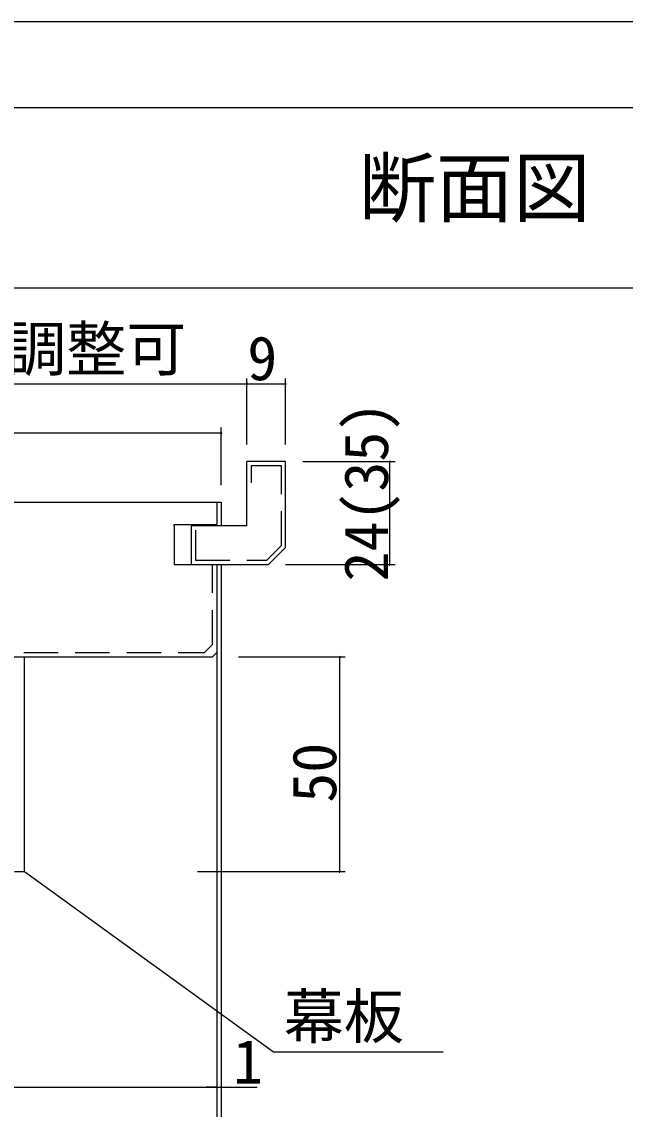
# Model space of a CAD drawing. Units: millimetres, scale not verified. Extents: x -800 to 800, y -554 to 554.
# Drawn here: x -423.2 to -282.6, y 300.7 to 554 of the extents above; entities that cross this region are included whole.
import ezdxf
from ezdxf.enums import TextEntityAlignment as Align

# ---------------------------------------------------------------- set-up
doc = ezdxf.new("R2010")
doc.units = ezdxf.units.MM
doc.header["$LTSCALE"] = 4
doc.linetypes.add('USER9', pattern=[3, 2, -1])
for name, color, linetype, lineweight in [('1-0', 7, 'Continuous', 25), ('1-3_0', 7, 'Continuous', 25), ('2-0', 7, 'Continuous', 25)]:
    doc.layers.add(name, color=color, linetype=linetype, lineweight=lineweight)
doc.styles.add('ＭＳ ゴシック', font='')
doc.styles.get('ＭＳ ゴシック').set_extended_font_data('MS Gothic')

msp = doc.modelspace()

# ---------------------------------------------------------------- linework, layer by layer
at = {"layer": '1-0'}
for p, q in [((-780, 533.999), (152, 533.999)), ((-780, 533.999), (152, 533.999)), ((-780, 491.999), (152, 491.999)), ((-780, 491.999), (152, 491.999))]:
    msp.add_line(p, q, dxfattribs=at)
at = {"layer": '1-3_0'}
msp.add_lwpolyline([(-800, -554), (800, -554), (800, 554), (-800, 554)], close=True, dxfattribs=at)
at = {"layer": '2-0'}
for p, q in [((-496.699, 469.697), (-370.699, 469.697)), ((-370.542, 469.697), (-370.855, 469.697)), ((-370.855, 469.697), (-370.542, 469.697)), ((-370.699, 455.582), (-370.699, 470.947)), ((-370.699, 455.582), (-370.699, 470.947)), ((-370.699, 469.697), (-361.699, 469.697)), ((-361.542, 469.697), (-361.855, 469.697)), ((-361.699, 455.582), (-361.699, 470.947)), ((-376.699, 446.082), (-376.699, 459.475)), ((-490.699, 458.225), (-376.699, 458.225)), ((-376.542, 458.225), (-376.855, 458.225)), ((-370.699, 436.582), (-370.699, 451.582)), ((-361.699, 451.582), (-370.699, 451.582)), ((-370.699, 436.582), (-370.699, 451.582)), ((-361.699, 431.582), (-361.699, 451.582)), ((-357.699, 451.582), (-336.202, 451.582)), ((-337.452, 451.738), (-337.452, 451.426)), ((-337.452, 427.582), (-337.452, 451.582)), ((-490.699, 442.082), (-376.699, 442.082)), ((-377.699, 442.082), (-377.699, 436.882)), ((-377.699, 442.082), (-377.699, 436.882)), ((-376.699, 442.082), (-376.699, 436.582)), ((-387.699, 436.882), (-377.699, 436.882)), ((-387.699, 436.582), (-387.699, 436.882)), ((-387.699, 436.582), (-387.699, 427.582)), ((-365.699, 427.582), (-361.699, 431.582)), ((-387.699, 427.582), (-365.699, 427.582)), ((-377.699, 427.582), (-377.699, 170.45)), ((-377.699, 427.582), (-377.699, 407.082)), ((-376.699, 427.582), (-376.699, 200.582)), ((-376.699, 427.582), (-376.699, 254.127)), ((-376.699, 427.582), (-376.699, 304.619)), ((-361.699, 427.582), (-336.202, 427.582)), ((-337.452, 427.426), (-337.452, 427.738)), ((-435.699, 406.082), (-378.699, 406.082)), ((-422.549, 356.082), (-422.549, 406.082)), ((-378.699, 406.082), (-377.699, 407.082)), ((-372.699, 406.082), (-347.845, 406.082)), ((-349.095, 406.238), (-349.095, 405.926)), ((-349.095, 356.082), (-349.095, 406.082)), ((-424.849, 356.082), (-422.549, 356.082)), ((-382.199, 356.082), (-347.845, 356.082)), ((-349.095, 355.926), (-349.095, 356.238)), ((-377.699, 328.103), (-377.699, 304.619)), ((-377.699, 328.103), (-377.699, 304.619)), ((-489.699, 305.869), (-377.699, 305.869)), ((-377.699, 305.869), (-380.199, 305.869)), ((-377.542, 305.869), (-377.855, 305.869)), ((-377.542, 305.869), (-377.855, 305.869)), ((-377.699, 305.869), (-376.699, 305.869)), ((-376.855, 305.869), (-376.542, 305.869)), ((-376.699, 305.869), (-368.296, 305.869))]:
    msp.add_line(p, q, dxfattribs=at)
for points in [[(-370.699, 436.582), (-383.699, 436.582), (-383.699, 427.582), (-365.699, 427.582), (-361.699, 431.582), (-361.699, 451.582), (-370.699, 451.582)], [(-422.549, 356.082), (-364.516, 314.081), (-325.021, 314.081)]]:
    msp.add_lwpolyline(points, dxfattribs=at)
at = {"layer": '2-0', "linetype": 'USER9'}
for points in [[(-382.699, 435.582), (-382.699, 428.582), (-366.113, 428.582), (-362.699, 431.996), (-362.699, 450.582), (-369.699, 450.582), (-369.699, 446.582)], [(-435.699, 415.582), (-434.699, 415.582), (-434.699, 407.082), (-380.613, 407.082), (-378.699, 408.996), (-378.699, 427.582)]]:
    msp.add_lwpolyline(points, dxfattribs=at)
at = {"layer": '2-0'}
for centre, start, end in [((-370.699, 469.697), 0, 180), ((-370.699, 469.697), 180, 0), ((-361.699, 469.697), 180, 0), ((-376.699, 458.225), 180, 0), ((-337.452, 451.582), 270, 90), ((-337.452, 427.582), 90, 270), ((-349.095, 406.082), 270, 90), ((-349.095, 356.082), 90, 270), ((-377.699, 305.869), 180, 0), ((-377.699, 305.869), 180, 0), ((-376.699, 305.869), 0, 180)]:
    msp.add_arc(centre, 0.156, start, end, dxfattribs=at)

# ---------------------------------------------------------------- texts
at = {"layer": '1-0', "style": 'ＭＳ ゴシック'}
msp.add_text('断面図', height=13.2, dxfattribs=at).set_placement((-344.696, 504.79), align=Align.BOTTOM_LEFT)
at = {"layer": '2-0', "style": 'ＭＳ ゴシック'}
for s, p in [('114～178調整可', (-482.699, 469.621)), ('9', (-370.627, 467.433)), ('幕板', (-362.137, 314.165)), ('1', (-373.959, 303.604))]:
    msp.add_text(s, height=10.26, dxfattribs=at).set_placement(p, align=Align.BOTTOM_LEFT)
for s, p in [('24(35)', (-334.746, 423.636)), ('50', (-346.83, 372.123))]:
    msp.add_text(s, height=10.26, rotation=90, dxfattribs=at).set_placement(p, align=Align.BOTTOM_LEFT)

doc.saveas('drawing.dxf')
